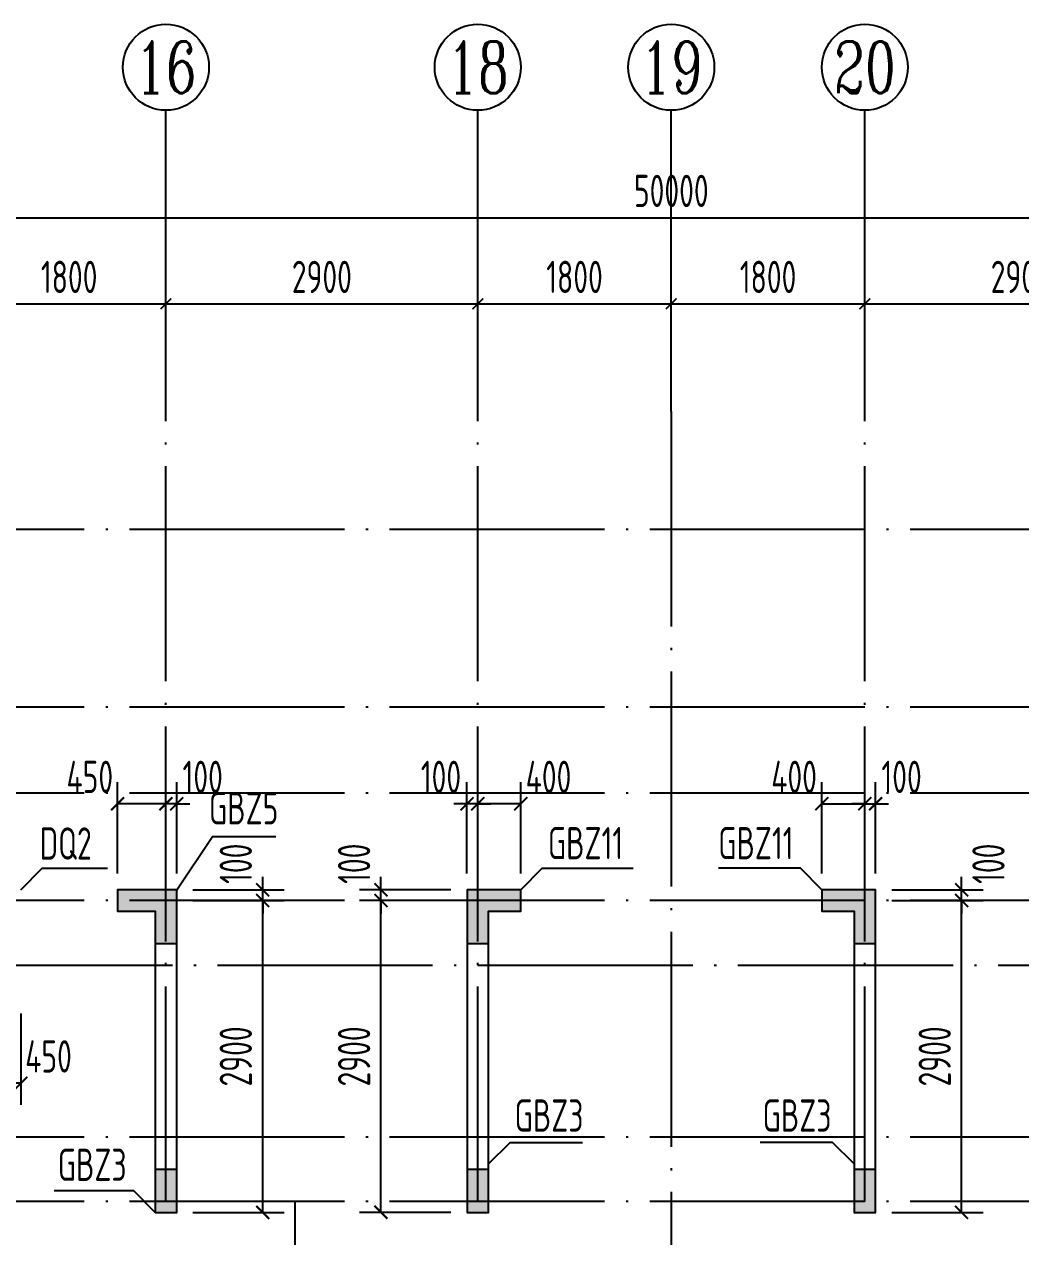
# Model space of a CAD drawing. Extents: x -668857 to 143095, y -247466 to 228182.
# Drawn here: x -308661 to -299393, y -1146 to 10131 of the extents above; entities that cross this region are included whole.
import ezdxf
from ezdxf.enums import TextEntityAlignment as Align

# ---------------------------------------------------------------- set-up
doc = ezdxf.new("R2010")
doc.units = 0
doc.header["$LTSCALE"] = 1000
doc.linetypes.add('DOTE', pattern=[2.42, 2, -0.2, 0.02, -0.2])
doc.layers.get('0').update_dxf_attribs({"linetype": 'CONTINUOUS'})
doc.layers.get('DEFPOINTS').update_dxf_attribs({"linetype": 'CONTINUOUS'})
for name, color, linetype in [('A-AXIS', 1, 'CONTINUOUS'), ('A-DOTE', 10, 'DOTE'), ('AXIS_NUM', 7, 'CONTINUOUS'), ('S-Q墙实线', 6, 'CONTINUOUS'), ('S-Q墙标注', 3, 'CONTINUOUS'), ('S-X详图填充', 252, 'CONTINUOUS'), ('S-X详图实线', 4, 'CONTINUOUS'), ('S-Y一般标注', 3, 'CONTINUOUS'), ('S-Z柱编号', 6, 'CONTINUOUS')]:
    doc.layers.add(name, color=color, linetype=linetype)
doc.styles.add('TSSD_Axis', font='complex.shx', dxfattribs={"width": 0.7, "bigfont": 'hztxt.shx'})
doc.styles.add('TSSD_DIMENSION', font='Tssdeng.shx', dxfattribs={"width": 0.7, "bigfont": 'tssdchn.shx'})
doc.styles.add('TSSD_REIN', font='tssdeng.shx', dxfattribs={"width": 0.7, "height": 300, "bigfont": 'tssdchn.shx'})
doc.styles.add('结构文字', font='zstxt.shx', dxfattribs={"width": 0.7, "bigfont": 'zshz.shx'})
doc.dimstyles.new('STRUCK', dxfattribs={"dimtxt": 400, "dimasz": 121, "dimexe": 200, "dimexo": 150, "dimgap": 115, "dimtad": 1, "dimdec": 0, "dimdsep": 46, "dimtxsty": '结构文字', "dimblk": 'ARCHTICK', "dimcen": 400, "dimclrd": 3, "dimclre": 3, "dimclrt": 7, "dimadec": 0, "dimazin": 0, "dimtfac": 1, "dimtdec": 0, "dimtix": 1, "dimtmove": 2, "dimatfit": 3, "dimldrblk": '_DIMX', "dimfxl": 0, "dimtolj": 1, "dimtzin": 0, "dimarcsym": 0})
doc.dimstyles.new('TSSD_100_100', dxfattribs={"dimtxt": 300, "dimasz": 100, "dimexe": 100, "dimexo": 250, "dimgap": 100, "dimtad": 1, "dimdec": 0, "dimzin": 0, "dimdsep": 46, "dimtxsty": 'TSSD_DIMENSION', "dimblk": 'ARCHTICK', "dimcen": 0, "dimdle": 100, "dimclrt": 7, "dimadec": 0, "dimazin": 0, "dimtfac": 1, "dimtdec": 0, "dimtix": 1, "dimtmove": 2, "dimatfit": 3, "dimldrblk": 'ARCHTICK', "dimfxl": 0, "dimtolj": 1, "dimtzin": 0, "dimarcsym": 0})

# ---------------------------------------------------------------- blocks, each defined once
blk = doc.blocks.new('ts_axno')
at = {"color": 0, "linetype": 'ByBlock', "lineweight": -2}
blk.add_circle((0, 0), 0.5, dxfattribs=at)
at = {"color": 0, "linetype": 'ByBlock', "lineweight": -2, "style": 'TSSD_Axis', "width": 0.7}
blk.add_attdef('A', text='', height=0.6, dxfattribs=at).set_placement((0, 0), align=Align.MIDDLE_CENTER)
blk = doc.blocks.new('_ArchTick')
at = {"color": 0, "linetype": 'ByBlock', "const_width": 0.15}
blk.add_lwpolyline([(-0.5, -0.5), (0.5, 0.5)], dxfattribs=at)
blk = doc.blocks.new('*D105')
at = {"layer": 'DEFPOINTS', "color": 0}
for p in [(24900, 19250), (23100, 18250), (24900, 18250)]:
    blk.add_point(p, dxfattribs=at)
at = {"layer": 'S-Y一般标注', "color": 0, "lineweight": -2}
for p, q in [((23100, 18500), (23100, 19350)), ((24900, 18500), (24900, 19350)), ((23000, 19250), (25000, 19250))]:
    blk.add_line(p, q, dxfattribs=at)
at = {"layer": 'S-Y一般标注', "color": 0, "lineweight": -2, "xscale": 100, "yscale": 100, "zscale": 100, "rotation": 180}
blk.add_blockref('_ArchTick', (23100, 19250), dxfattribs=at)
at = {"layer": 'S-Y一般标注', "color": 0, "lineweight": -2, "xscale": 100, "yscale": 100, "zscale": 100}
blk.add_blockref('_ArchTick', (24900, 19250), dxfattribs=at)
at = {"layer": 'S-Y一般标注', "color": 7, "insert": (24000, 19500), "char_height": 300, "attachment_point": 5, "style": 'TSSD_DIMENSION'}
blk.add_mtext('\\A1;1800', dxfattribs=at)
blk = doc.blocks.new('*D106')
at = {"layer": 'DEFPOINTS', "color": 0}
for p in [(27800, 19250), (24900, 18250), (27800, 18250)]:
    blk.add_point(p, dxfattribs=at)
at = {"layer": 'S-Y一般标注', "color": 0, "lineweight": -2}
for p, q in [((24900, 18500), (24900, 19350)), ((27800, 18500), (27800, 19350)), ((24800, 19250), (27900, 19250))]:
    blk.add_line(p, q, dxfattribs=at)
at = {"layer": 'S-Y一般标注', "color": 0, "lineweight": -2, "xscale": 100, "yscale": 100, "zscale": 100, "rotation": 180}
blk.add_blockref('_ArchTick', (24900, 19250), dxfattribs=at)
at = {"layer": 'S-Y一般标注', "color": 0, "lineweight": -2, "xscale": 100, "yscale": 100, "zscale": 100}
blk.add_blockref('_ArchTick', (27800, 19250), dxfattribs=at)
at = {"layer": 'S-Y一般标注', "color": 7, "insert": (26350, 19500), "char_height": 300, "attachment_point": 5, "style": 'TSSD_DIMENSION'}
blk.add_mtext('\\A1;2900', dxfattribs=at)
blk = doc.blocks.new('*D107')
at = {"layer": 'DEFPOINTS', "color": 0}
for p in [(29600, 19250), (27800, 18250), (29600, 18250)]:
    blk.add_point(p, dxfattribs=at)
at = {"layer": 'S-Y一般标注', "color": 0, "lineweight": -2}
for p, q in [((27800, 18500), (27800, 19350)), ((29600, 18500), (29600, 19350)), ((27700, 19250), (29700, 19250))]:
    blk.add_line(p, q, dxfattribs=at)
at = {"layer": 'S-Y一般标注', "color": 0, "lineweight": -2, "xscale": 100, "yscale": 100, "zscale": 100, "rotation": 180}
blk.add_blockref('_ArchTick', (27800, 19250), dxfattribs=at)
at = {"layer": 'S-Y一般标注', "color": 0, "lineweight": -2, "xscale": 100, "yscale": 100, "zscale": 100}
blk.add_blockref('_ArchTick', (29600, 19250), dxfattribs=at)
at = {"layer": 'S-Y一般标注', "color": 7, "insert": (28700, 19500), "char_height": 300, "attachment_point": 5, "style": 'TSSD_DIMENSION'}
blk.add_mtext('\\A1;1800', dxfattribs=at)
blk = doc.blocks.new('*D108')
at = {"layer": 'DEFPOINTS', "color": 0}
for p in [(31400, 19250), (29600, 18250), (31400, 18250)]:
    blk.add_point(p, dxfattribs=at)
at = {"layer": 'S-Y一般标注', "color": 0, "lineweight": -2}
for p, q in [((29600, 18500), (29600, 19350)), ((31400, 18500), (31400, 19350)), ((29500, 19250), (31500, 19250))]:
    blk.add_line(p, q, dxfattribs=at)
at = {"layer": 'S-Y一般标注', "color": 0, "lineweight": -2, "xscale": 100, "yscale": 100, "zscale": 100, "rotation": 180}
blk.add_blockref('_ArchTick', (29600, 19250), dxfattribs=at)
at = {"layer": 'S-Y一般标注', "color": 0, "lineweight": -2, "xscale": 100, "yscale": 100, "zscale": 100}
blk.add_blockref('_ArchTick', (31400, 19250), dxfattribs=at)
at = {"layer": 'S-Y一般标注', "color": 7, "insert": (30500, 19500), "char_height": 300, "attachment_point": 5, "style": 'TSSD_DIMENSION'}
blk.add_mtext('\\A1;1800', dxfattribs=at)
blk = doc.blocks.new('*D109')
at = {"layer": 'DEFPOINTS', "color": 0}
for p in [(34300, 19250), (31400, 18250), (34300, 18250)]:
    blk.add_point(p, dxfattribs=at)
at = {"layer": 'S-Y一般标注', "color": 0, "lineweight": -2}
for p, q in [((31400, 18500), (31400, 19350)), ((34300, 18500), (34300, 19350)), ((31300, 19250), (34400, 19250))]:
    blk.add_line(p, q, dxfattribs=at)
at = {"layer": 'S-Y一般标注', "color": 0, "lineweight": -2, "xscale": 100, "yscale": 100, "zscale": 100, "rotation": 180}
blk.add_blockref('_ArchTick', (31400, 19250), dxfattribs=at)
at = {"layer": 'S-Y一般标注', "color": 0, "lineweight": -2, "xscale": 100, "yscale": 100, "zscale": 100}
blk.add_blockref('_ArchTick', (34300, 19250), dxfattribs=at)
at = {"layer": 'S-Y一般标注', "color": 7, "insert": (32850, 19500), "char_height": 300, "attachment_point": 5, "style": 'TSSD_DIMENSION'}
blk.add_mtext('\\A1;2900', dxfattribs=at)
blk = doc.blocks.new('*D119')
at = {"layer": 'DEFPOINTS', "color": 0}
for p in [(54600, 20050), (4600, 18250), (54600, 18250)]:
    blk.add_point(p, dxfattribs=at)
at = {"layer": 'S-Y一般标注', "color": 0, "lineweight": -2}
for p, q in [((4600, 18500), (4600, 20150)), ((54600, 18500), (54600, 20150)), ((4500, 20050), (54700, 20050))]:
    blk.add_line(p, q, dxfattribs=at)
at = {"layer": 'S-Y一般标注', "color": 0, "lineweight": -2, "xscale": 100, "yscale": 100, "zscale": 100, "rotation": 180}
blk.add_blockref('_ArchTick', (4600, 20050), dxfattribs=at)
at = {"layer": 'S-Y一般标注', "color": 0, "lineweight": -2, "xscale": 100, "yscale": 100, "zscale": 100}
blk.add_blockref('_ArchTick', (54600, 20050), dxfattribs=at)
at = {"layer": 'S-Y一般标注', "color": 7, "insert": (29600, 20300), "char_height": 300, "attachment_point": 5, "style": 'TSSD_DIMENSION'}
blk.add_mtext('\\A1;50000', dxfattribs=at)
blk = doc.blocks.new('*D1441')
at = {"layer": 'DEFPOINTS', "color": 0}
for p in [(-305343, 1981), (-304543, 1981), (-304543, -919)]:
    blk.add_point(p, dxfattribs=at)
at = {"layer": 'S-Q墙标注', "color": 3, "lineweight": -2}
for p, q in [((-304693, 1981), (-305543, 1981)), ((-305343, -919), (-305343, 1981)), ((-304693, -919), (-305543, -919))]:
    blk.add_line(p, q, dxfattribs=at)
at = {"layer": 'S-Q墙标注', "color": 3, "lineweight": -2, "xscale": 121, "yscale": 121, "zscale": 121}
for p, rotation in [((-305343, 1981), 90), ((-305343, -919), 270)]:
    blk.add_blockref('_ArchTick', p, dxfattribs=dict(at, rotation=rotation))
at = {"layer": 'S-Q墙标注', "color": 7, "insert": (-305593, 531), "char_height": 300, "attachment_point": 5, "rotation": 90, "style": 'TSSD_REIN'}
blk.add_mtext('\\A1;2900', dxfattribs=at)
blk = doc.blocks.new('_DIMX')
blk.add_line((-150, 0), (150, 0))
at = {"const_width": 50}
blk.add_lwpolyline([(-70, -70), (70, 70)], dxfattribs=at)
blk = doc.blocks.new('*D1442')
at = {"layer": 'DEFPOINTS', "color": 0}
for p in [(-305343, 2081), (-304543, 2081), (-304543, 1981)]:
    blk.add_point(p, dxfattribs=at)
at = {"layer": 'S-Q墙标注', "color": 3, "lineweight": -2}
for p, q in [((-305343, 2081), (-305343, 2202)), ((-304693, 2081), (-305543, 2081)), ((-305343, 1981), (-305343, 2081)), ((-304693, 1981), (-305543, 1981)), ((-305343, 1981), (-305343, 1860))]:
    blk.add_line(p, q, dxfattribs=at)
at = {"layer": 'S-Q墙标注', "color": 3, "lineweight": -2, "xscale": 121, "yscale": 121, "zscale": 121}
for p, rotation in [((-305343, 2081), 270), ((-305343, 1981), 90)]:
    blk.add_blockref('_ArchTick', p, dxfattribs=dict(at, rotation=rotation))
at = {"layer": 'S-Q墙标注', "color": 7, "insert": (-305593, 2323), "char_height": 300, "attachment_point": 5, "rotation": 90, "style": 'TSSD_REIN'}
blk.add_mtext('\\A1;100', dxfattribs=at)
blk = doc.blocks.new('*D1443')
at = {"layer": 'DEFPOINTS', "color": 0}
for p in [(-304443, 2881), (-304443, 2081), (-304043, 2081)]:
    blk.add_point(p, dxfattribs=at)
at = {"layer": 'S-Q墙标注', "color": 3, "lineweight": -2}
for p, q in [((-304443, 2231), (-304443, 3081)), ((-304043, 2231), (-304043, 3081)), ((-304043, 2881), (-304443, 2881))]:
    blk.add_line(p, q, dxfattribs=at)
at = {"layer": 'S-Q墙标注', "color": 3, "lineweight": -2, "xscale": 121, "yscale": 121, "zscale": 121, "rotation": 180}
blk.add_blockref('_ArchTick', (-304443, 2881), dxfattribs=at)
at = {"layer": 'S-Q墙标注', "color": 3, "lineweight": -2, "xscale": 121, "yscale": 121, "zscale": 121}
blk.add_blockref('_ArchTick', (-304043, 2881), dxfattribs=at)
at = {"layer": 'S-Q墙标注', "color": 7, "insert": (-303785, 3131), "char_height": 300, "attachment_point": 5, "style": 'TSSD_REIN'}
blk.add_mtext('\\A1;400', dxfattribs=at)
blk = doc.blocks.new('*D1444')
at = {"layer": 'DEFPOINTS', "color": 0}
for p in [(-304543, 2881), (-304543, 2081), (-304443, 2081)]:
    blk.add_point(p, dxfattribs=at)
at = {"layer": 'S-Q墙标注', "color": 3, "lineweight": -2}
for p, q in [((-304543, 2231), (-304543, 3081)), ((-304443, 2231), (-304443, 3081)), ((-304543, 2881), (-304664, 2881)), ((-304443, 2881), (-304543, 2881)), ((-304443, 2881), (-304322, 2881))]:
    blk.add_line(p, q, dxfattribs=at)
at = {"layer": 'S-Q墙标注', "color": 3, "lineweight": -2, "xscale": 121, "yscale": 121, "zscale": 121}
blk.add_blockref('_ArchTick', (-304543, 2881), dxfattribs=at)
at = {"layer": 'S-Q墙标注', "color": 3, "lineweight": -2, "xscale": 121, "yscale": 121, "zscale": 121, "rotation": 180}
blk.add_blockref('_ArchTick', (-304443, 2881), dxfattribs=at)
at = {"layer": 'S-Q墙标注', "color": 7, "insert": (-304785, 3131), "char_height": 300, "attachment_point": 5, "style": 'TSSD_REIN'}
blk.add_mtext('\\A1;100', dxfattribs=at)
blk = doc.blocks.new('*D1445')
at = {"layer": 'DEFPOINTS', "color": 0}
for p in [(-307243, 1981), (-306443, 1981), (-307243, -919)]:
    blk.add_point(p, dxfattribs=at)
at = {"layer": 'S-Q墙标注', "color": 3, "lineweight": -2}
for p, q in [((-307093, 1981), (-306243, 1981)), ((-306443, -919), (-306443, 1981)), ((-307093, -919), (-306243, -919))]:
    blk.add_line(p, q, dxfattribs=at)
at = {"layer": 'S-Q墙标注', "color": 3, "lineweight": -2, "xscale": 121, "yscale": 121, "zscale": 121}
for p, rotation in [((-306443, 1981), 90), ((-306443, -919), 270)]:
    blk.add_blockref('_ArchTick', p, dxfattribs=dict(at, rotation=rotation))
at = {"layer": 'S-Q墙标注', "color": 7, "insert": (-306693, 531), "char_height": 300, "attachment_point": 5, "rotation": 90, "style": 'TSSD_REIN'}
blk.add_mtext('\\A1;2900', dxfattribs=at)
blk = doc.blocks.new('*D1446')
at = {"layer": 'DEFPOINTS', "color": 0}
for p in [(-307243, 2081), (-306443, 2081), (-307243, 1981)]:
    blk.add_point(p, dxfattribs=at)
at = {"layer": 'S-Q墙标注', "color": 3, "lineweight": -2}
for p, q in [((-306443, 2081), (-306443, 2202)), ((-307093, 2081), (-306243, 2081)), ((-306443, 1981), (-306443, 2081)), ((-307093, 1981), (-306243, 1981)), ((-306443, 1981), (-306443, 1860))]:
    blk.add_line(p, q, dxfattribs=at)
at = {"layer": 'S-Q墙标注', "color": 3, "lineweight": -2, "xscale": 121, "yscale": 121, "zscale": 121}
for p, rotation in [((-306443, 2081), 270), ((-306443, 1981), 90)]:
    blk.add_blockref('_ArchTick', p, dxfattribs=dict(at, rotation=rotation))
at = {"layer": 'S-Q墙标注', "color": 7, "insert": (-306693, 2323), "char_height": 300, "attachment_point": 5, "rotation": 90, "style": 'TSSD_REIN'}
blk.add_mtext('\\A1;100', dxfattribs=at)
blk = doc.blocks.new('*D1447')
at = {"layer": 'DEFPOINTS', "color": 0}
for p in [(-307343, 2881), (-307343, 2081), (-307243, 2081)]:
    blk.add_point(p, dxfattribs=at)
at = {"layer": 'S-Q墙标注', "color": 3, "lineweight": -2}
for p, q in [((-307343, 2231), (-307343, 3081)), ((-307243, 2231), (-307243, 3081)), ((-307343, 2881), (-307464, 2881)), ((-307243, 2881), (-307343, 2881)), ((-307243, 2881), (-307122, 2881))]:
    blk.add_line(p, q, dxfattribs=at)
at = {"layer": 'S-Q墙标注', "color": 3, "lineweight": -2, "xscale": 121, "yscale": 121, "zscale": 121}
blk.add_blockref('_ArchTick', (-307343, 2881), dxfattribs=at)
at = {"layer": 'S-Q墙标注', "color": 3, "lineweight": -2, "xscale": 121, "yscale": 121, "zscale": 121, "rotation": 180}
blk.add_blockref('_ArchTick', (-307243, 2881), dxfattribs=at)
at = {"layer": 'S-Q墙标注', "color": 7, "insert": (-307001, 3131), "char_height": 300, "attachment_point": 5, "style": 'TSSD_REIN'}
blk.add_mtext('\\A1;100', dxfattribs=at)
blk = doc.blocks.new('*D1448')
at = {"layer": 'DEFPOINTS', "color": 0}
for p in [(-307793, 2881), (-307793, 2081), (-307343, 2081)]:
    blk.add_point(p, dxfattribs=at)
at = {"layer": 'S-Q墙标注', "color": 3, "lineweight": -2}
for p, q in [((-307793, 2231), (-307793, 3081)), ((-307343, 2231), (-307343, 3081)), ((-307343, 2881), (-307793, 2881))]:
    blk.add_line(p, q, dxfattribs=at)
at = {"layer": 'S-Q墙标注', "color": 3, "lineweight": -2, "xscale": 121, "yscale": 121, "zscale": 121, "rotation": 180}
blk.add_blockref('_ArchTick', (-307793, 2881), dxfattribs=at)
at = {"layer": 'S-Q墙标注', "color": 3, "lineweight": -2, "xscale": 121, "yscale": 121, "zscale": 121}
blk.add_blockref('_ArchTick', (-307343, 2881), dxfattribs=at)
at = {"layer": 'S-Q墙标注', "color": 7, "insert": (-308051, 3131), "char_height": 300, "attachment_point": 5, "style": 'TSSD_REIN'}
blk.add_mtext('\\A1;450', dxfattribs=at)
blk = doc.blocks.new('*D1451')
at = {"layer": 'DEFPOINTS', "color": 0}
for p in [(-309143, 1081), (-308693, 1081), (-309143, 281)]:
    blk.add_point(p, dxfattribs=at)
at = {"layer": 'S-Q墙标注', "color": 3, "lineweight": -2}
for p, q in [((-309143, 931), (-309143, 81)), ((-308693, 931), (-308693, 81)), ((-308693, 281), (-309143, 281))]:
    blk.add_line(p, q, dxfattribs=at)
at = {"layer": 'S-Q墙标注', "color": 3, "lineweight": -2, "xscale": 121, "yscale": 121, "zscale": 121, "rotation": 180}
blk.add_blockref('_ArchTick', (-309143, 281), dxfattribs=at)
at = {"layer": 'S-Q墙标注', "color": 3, "lineweight": -2, "xscale": 121, "yscale": 121, "zscale": 121}
blk.add_blockref('_ArchTick', (-308693, 281), dxfattribs=at)
at = {"layer": 'S-Q墙标注', "color": 7, "insert": (-308435, 531), "char_height": 300, "attachment_point": 5, "style": 'TSSD_REIN'}
blk.add_mtext('\\A1;450', dxfattribs=at)
blk = doc.blocks.new('*D1365')
at = {"layer": 'DEFPOINTS', "color": 0}
for p in [(-300743, 1981), (-299943, 1981), (-300743, -919)]:
    blk.add_point(p, dxfattribs=at)
at = {"layer": 'S-Q墙标注', "color": 3, "lineweight": -2}
for p, q in [((-300593, 1981), (-299743, 1981)), ((-299943, -919), (-299943, 1981)), ((-300593, -919), (-299743, -919))]:
    blk.add_line(p, q, dxfattribs=at)
at = {"layer": 'S-Q墙标注', "color": 3, "lineweight": -2, "xscale": 121, "yscale": 121, "zscale": 121}
for p, rotation in [((-299943, 1981), 90), ((-299943, -919), 270)]:
    blk.add_blockref('_ArchTick', p, dxfattribs=dict(at, rotation=rotation))
at = {"layer": 'S-Q墙标注', "color": 7, "insert": (-300193, 531), "char_height": 300, "attachment_point": 5, "rotation": 90, "style": 'TSSD_REIN'}
blk.add_mtext('\\A1;2900', dxfattribs=at)
blk = doc.blocks.new('*D1366')
at = {"layer": 'DEFPOINTS', "color": 0}
for p in [(-300743, 2081), (-299943, 2081), (-300743, 1981)]:
    blk.add_point(p, dxfattribs=at)
at = {"layer": 'S-Q墙标注', "color": 3, "lineweight": -2}
for p, q in [((-299943, 2081), (-299943, 2202)), ((-300593, 2081), (-299743, 2081)), ((-299943, 1981), (-299943, 2081)), ((-300593, 1981), (-299743, 1981)), ((-299943, 1981), (-299943, 1860))]:
    blk.add_line(p, q, dxfattribs=at)
at = {"layer": 'S-Q墙标注', "color": 3, "lineweight": -2, "xscale": 121, "yscale": 121, "zscale": 121}
for p, rotation in [((-299943, 2081), 270), ((-299943, 1981), 90)]:
    blk.add_blockref('_ArchTick', p, dxfattribs=dict(at, rotation=rotation))
at = {"layer": 'S-Q墙标注', "color": 7, "insert": (-299693, 2323), "char_height": 300, "attachment_point": 5, "rotation": 90, "style": 'TSSD_REIN'}
blk.add_mtext('\\A1;100', dxfattribs=at)
blk = doc.blocks.new('*D1367')
at = {"layer": 'DEFPOINTS', "color": 0}
for p in [(-300843, 2881), (-301243, 2081), (-300843, 2081)]:
    blk.add_point(p, dxfattribs=at)
at = {"layer": 'S-Q墙标注', "color": 3, "lineweight": -2}
for p, q in [((-301243, 2231), (-301243, 3081)), ((-300843, 2231), (-300843, 3081)), ((-301243, 2881), (-300843, 2881))]:
    blk.add_line(p, q, dxfattribs=at)
at = {"layer": 'S-Q墙标注', "color": 3, "lineweight": -2, "xscale": 121, "yscale": 121, "zscale": 121, "rotation": 180}
blk.add_blockref('_ArchTick', (-301243, 2881), dxfattribs=at)
at = {"layer": 'S-Q墙标注', "color": 3, "lineweight": -2, "xscale": 121, "yscale": 121, "zscale": 121}
blk.add_blockref('_ArchTick', (-300843, 2881), dxfattribs=at)
at = {"layer": 'S-Q墙标注', "color": 7, "insert": (-301501, 3131), "char_height": 300, "attachment_point": 5, "style": 'TSSD_REIN'}
blk.add_mtext('\\A1;400', dxfattribs=at)
blk = doc.blocks.new('*D1368')
at = {"layer": 'DEFPOINTS', "color": 0}
for p in [(-300743, 2881), (-300843, 2081), (-300743, 2081)]:
    blk.add_point(p, dxfattribs=at)
at = {"layer": 'S-Q墙标注', "color": 3, "lineweight": -2}
for p, q in [((-300843, 2231), (-300843, 3081)), ((-300743, 2231), (-300743, 3081)), ((-300843, 2881), (-300964, 2881)), ((-300843, 2881), (-300743, 2881)), ((-300743, 2881), (-300622, 2881))]:
    blk.add_line(p, q, dxfattribs=at)
at = {"layer": 'S-Q墙标注', "color": 3, "lineweight": -2, "xscale": 121, "yscale": 121, "zscale": 121}
blk.add_blockref('_ArchTick', (-300843, 2881), dxfattribs=at)
at = {"layer": 'S-Q墙标注', "color": 3, "lineweight": -2, "xscale": 121, "yscale": 121, "zscale": 121, "rotation": 180}
blk.add_blockref('_ArchTick', (-300743, 2881), dxfattribs=at)
at = {"layer": 'S-Q墙标注', "color": 7, "insert": (-300501, 3131), "char_height": 300, "attachment_point": 5, "style": 'TSSD_REIN'}
blk.add_mtext('\\A1;100', dxfattribs=at)
blk = doc.blocks.new('20210726.16395156')
at = {"layer": 'A-AXIS'}
for p, q in [((24900, 18249.9), (24900, 21049.9)), ((27800, 18249.9), (27800, 21049.9)), ((29600, 18249.9), (29600, 21049.9)), ((31400, 18249.9), (31400, 21049.9))]:
    blk.add_line(p, q, dxfattribs=at)
at = {"layer": 'A-DOTE'}
for p, q in [((24900, 10900), (24900, 18249.9)), ((27800, 10900), (27800, 18249.9)), ((29600, 18249.9), (29600, 3600)), ((31400, 10900), (31400, 18249.9)), ((55600, 17150), (3600, 17150)), ((55600, 15500), (3600, 15500)), ((55600, 14700), (3600, 14700)), ((55600, 13700), (3600, 13700)), ((3600, 13100.3), (55600, 13100.3)), ((55600, 11500), (3600, 11500)), ((55600, 10900), (3600, 10900)), ((26100, 10900), (26100, 3600))]:
    blk.add_line(p, q, dxfattribs=at)
at = {"layer": 'A-AXIS'}
ref = blk.add_blockref('ts_axno', (24900, 21449.9), dxfattribs=dict(at, xscale=800, yscale=800, zscale=800))
ref.add_attrib('10', '16', dxfattribs={"layer": 'AXIS_NUM', "height": 480, "style": 'TSSD_Axis', "width": 0.7}).set_placement((24900, 21449.9), align=Align.MIDDLE_CENTER)
ref = blk.add_blockref('ts_axno', (27800, 21449.9), dxfattribs=dict(at, xscale=800, yscale=800, zscale=800))
ref.add_attrib('11', '18', dxfattribs={"layer": 'AXIS_NUM', "height": 480, "style": 'TSSD_Axis', "width": 0.7}).set_placement((27800, 21449.9), align=Align.MIDDLE_CENTER)
ref = blk.add_blockref('ts_axno', (29600, 21449.9), dxfattribs=dict(at, xscale=800, yscale=800, zscale=800))
ref.add_attrib('12', '19', dxfattribs={"layer": 'AXIS_NUM', "height": 480, "style": 'TSSD_Axis', "width": 0.7}).set_placement((29600, 21449.9), align=Align.MIDDLE_CENTER)
ref = blk.add_blockref('ts_axno', (31400, 21449.9), dxfattribs=dict(at, xscale=800, yscale=800, zscale=800))
ref.add_attrib('13', '20', dxfattribs={"layer": 'AXIS_NUM', "height": 480, "style": 'TSSD_Axis', "width": 0.7}).set_placement((31400, 21449.9), align=Align.MIDDLE_CENTER)
at = {"layer": 'S-Y一般标注'}
for base, p1, p2, picture, middle in [((54600, 20049.9), (4600, 18249.9), (54600, 18249.9), '*D119', (29600, 20299.9)), ((24900, 19249.9), (23100, 18249.9), (24900, 18249.9), '*D105', (24000, 19499.9)), ((27800, 19249.9), (24900, 18249.9), (27800, 18249.9), '*D106', (26350, 19499.9)), ((29600, 19249.9), (27800, 18249.9), (29600, 18249.9), '*D107', (28700, 19499.9)), ((31400, 19249.9), (29600, 18249.9), (31400, 18249.9), '*D108', (30500, 19499.9)), ((34300, 19249.9), (31400, 18249.9), (34300, 18249.9), '*D109', (32850, 19499.9))]:
    dim = blk.add_linear_dim(base=base, p1=p1, p2=p2, dimstyle='TSSD_100_100', dxfattribs=at)
    dim.commit()
    dim.dimension.update_dxf_attribs({"geometry": picture, "text_midpoint": middle})

msp = doc.modelspace()

# ---------------------------------------------------------------- hatches: boundary and pattern name
at = {"layer": 'S-X详图填充'}
h = msp.add_hatch(color=256, dxfattribs=at)
h.dxf.hatch_style = 1
h.paths.add_polyline_path([(-307442.92, 1580.68), (-307242.92, 1580.68), (-307242.92, 2080.68), (-307792.92, 2080.68), (-307792.92, 1880.68), (-307442.92, 1880.68)])
h = msp.add_hatch(color=256, dxfattribs=at)
h.dxf.hatch_style = 1
h.paths.add_polyline_path([(-304542.92, 1580.68), (-304342.92, 1580.68), (-304342.92, 1880.68), (-304043.01, 1880.68), (-304043.01, 2080.68), (-304542.92, 2080.68)])
h = msp.add_hatch(color=256, dxfattribs=at)
h.dxf.hatch_style = 1
h.paths.add_polyline_path([(-300942.9, 1580.68), (-300742.9, 1580.68), (-300742.9, 2080.68), (-301242.82, 2080.68), (-301242.82, 1880.68), (-300942.9, 1880.68)])
h = msp.add_hatch(color=256, dxfattribs=at)
h.dxf.hatch_style = 1
h.paths.add_polyline_path([(-307242.92, -519.32), (-307442.92, -519.32), (-307442.92, -919.32), (-307242.92, -919.32)])
h = msp.add_hatch(color=256, dxfattribs=at)
h.dxf.hatch_style = 1
h.paths.add_polyline_path([(-304342.93, -519.32), (-304542.93, -519.32), (-304542.93, -919.32), (-304342.93, -919.32)])
h = msp.add_hatch(color=256, dxfattribs=at)
h.dxf.hatch_style = 1
h.paths.add_polyline_path([(-300742.9, -519.32), (-300942.9, -519.32), (-300942.9, -919.32), (-300742.9, -919.32)])

# ---------------------------------------------------------------- linework, layer by layer
at = {"layer": 'S-Q墙实线'}
for points in [[(-307242.92, 2080.68), (-307792.92, 2080.68), (-307792.92, 1880.68), (-307442.92, 1880.68), (-307442.92, -919.32), (-307242.92, -919.32)], [(-304542.92, 2080.68), (-304542.93, -919.32), (-304342.93, -919.32), (-304342.92, 1880.68), (-304043.01, 1880.68), (-304043.01, 2080.68)], [(-300742.9, 2080.68), (-301242.82, 2080.68), (-301242.82, 1880.68), (-300942.9, 1880.68), (-300942.9, -919.32), (-300742.9, -919.32)]]:
    msp.add_lwpolyline(points, close=True, dxfattribs=at)
at = {"layer": 'S-X详图实线'}
for points in [[(-307442.92, 1580.68), (-307242.92, 1580.68), (-307242.92, 2080.68), (-307792.92, 2080.68), (-307792.92, 1880.68), (-307442.92, 1880.68), (-307442.92, 1580.68)], [(-304542.92, 1580.68), (-304342.92, 1580.68), (-304342.92, 1880.68), (-304043.01, 1880.68), (-304043.01, 2080.68), (-304542.92, 2080.68), (-304542.92, 1580.68)], [(-300942.9, 1580.68), (-300742.9, 1580.68), (-300742.9, 2080.68), (-301242.82, 2080.68), (-301242.82, 1880.68), (-300942.9, 1880.68), (-300942.9, 1580.68)], [(-307242.92, -519.32), (-307442.92, -519.32), (-307442.92, -919.32), (-307242.92, -919.32), (-307242.92, -519.32)], [(-304342.93, -519.32), (-304542.93, -519.32), (-304542.93, -919.32), (-304342.93, -919.32), (-304342.93, -519.32)], [(-300742.9, -519.32), (-300942.9, -519.32), (-300942.9, -919.32), (-300742.9, -919.32), (-300742.9, -519.32)]]:
    msp.add_lwpolyline(points, close=True, dxfattribs=at)
at = {"layer": 'S-Z柱编号', "color": 7}
for points in [[(-307242.92, 2080.68), (-306910.49, 2577.31), (-306320.65, 2577.31)], [(-308693.01, 2080.68), (-308493.01, 2280.68), (-307887, 2280.68)], [(-304043.01, 2080.68), (-303843.01, 2280.68), (-302998.92, 2280.68)], [(-301242.82, 2080.68), (-301442.82, 2280.68), (-302202.94, 2280.68)], [(-304342.93, -469.32), (-304142.93, -269.32), (-303469.4, -269.32)], [(-300942.9, -469.32), (-301142.9, -269.32), (-301816.42, -269.32)], [(-307442.92, -919.32), (-307642.92, -719.32), (-308383.26, -719.32)]]:
    msp.add_lwpolyline(points, dxfattribs=at)

# ---------------------------------------------------------------- block references
at = {"layer": 'A-DOTE'}
msp.add_blockref('20210726.16395156', (-332242.91, -11719.37), dxfattribs=at)

# ---------------------------------------------------------------- texts
at = {"layer": 'S-Z柱编号', "color": 7, "style": 'TSSD_REIN', "width": 0.7}
for s, p in [('GBZ5', (-306942.92, 2598.86)), ('DQ2', (-308517.69, 2271.42)), ('GBZ11', (-303790.65, 2274.85)), ('GBZ11', (-302206.21, 2274.85)), ('GBZ3', (-304100.07, -258.73)), ('GBZ3', (-301793.51, -258.73)), ('GBZ3', (-308348.69, -716.6))]:
    msp.add_text(s, height=300, dxfattribs=at).set_placement(p, align=Align.BOTTOM_LEFT)

# ---------------------------------------------------------------- dimensions: what is measured, and where the dimension line sits
at = {"layer": 'S-Q墙标注'}
for base, p1, p2, angle, picture, middle in [((-307792.92, 2880.68), (-307342.91, 2080.68), (-307792.92, 2080.68), 180, '*D1448', (-308051, 3130.68)), ((-307342.91, 2880.68), (-307242.92, 2080.68), (-307342.91, 2080.68), 180, '*D1447', (-307001, 3130.68)), ((-304542.92, 2880.68), (-304442.91, 2080.68), (-304542.92, 2080.68), 180, '*D1444', (-304784.85, 3130.68)), ((-304442.91, 2880.68), (-304043.01, 2080.68), (-304442.91, 2080.68), 180, '*D1443', (-303784.93, 3130.68)), ((-306442.92, 2080.68), (-307242.92, 1980.68), (-307242.92, 2080.68), 90, '*D1446', (-306692.92, 2322.6)), ((-305342.92, 2080.68), (-304542.92, 1980.68), (-304542.92, 2080.68), 90, '*D1442', (-305592.92, 2322.6)), ((-299942.9, 2080.68), (-300742.9, 1980.68), (-300742.9, 2080.68), 90, '*D1366', (-299692.9, 2322.6)), ((-309142.91, 280.68), (-308693, 1080.68), (-309142.91, 1080.68), 180, '*D1451', (-308434.93, 530.68))]:
    dim = msp.add_linear_dim(base=base, p1=p1, p2=p2, angle=angle, dimstyle='STRUCK', override={"dimtxt": 300, "dimgap": 100, "dimtxsty": 'TSSD_REIN'}, dxfattribs=at)
    dim.commit()
    dim.dimension.update_dxf_attribs({"geometry": picture, "text_midpoint": middle, "dimtype": 160})
for base, p1, p2, picture, middle in [((-300842.91, 2880.68), (-301242.82, 2080.68), (-300842.91, 2080.68), '*D1367', (-301500.89, 3130.68)), ((-300742.9, 2880.68), (-300842.91, 2080.68), (-300742.9, 2080.68), '*D1368', (-300500.98, 3130.68))]:
    dim = msp.add_linear_dim(base=base, p1=p1, p2=p2, dimstyle='STRUCK', override={"dimtxt": 300, "dimgap": 100, "dimtxsty": 'TSSD_REIN'}, dxfattribs=at)
    dim.commit()
    dim.dimension.update_dxf_attribs({"geometry": picture, "text_midpoint": middle, "dimtype": 160})
for base, p1, p2, picture, middle in [((-306442.92, 1980.68), (-307242.92, -919.32), (-307242.92, 1980.68), '*D1445', (-306692.92, 530.68)), ((-305342.92, 1980.68), (-304542.92, -919.32), (-304542.92, 1980.68), '*D1441', (-305592.92, 530.68)), ((-299942.9, 1980.68), (-300742.9, -919.32), (-300742.9, 1980.68), '*D1365', (-300192.9, 530.68))]:
    dim = msp.add_linear_dim(base=base, p1=p1, p2=p2, angle=90, dimstyle='STRUCK', override={"dimtxt": 300, "dimgap": 100, "dimtxsty": 'TSSD_REIN'}, dxfattribs=at)
    dim.commit()
    dim.dimension.update_dxf_attribs({"geometry": picture, "text_midpoint": middle})

doc.saveas('drawing.dxf')
